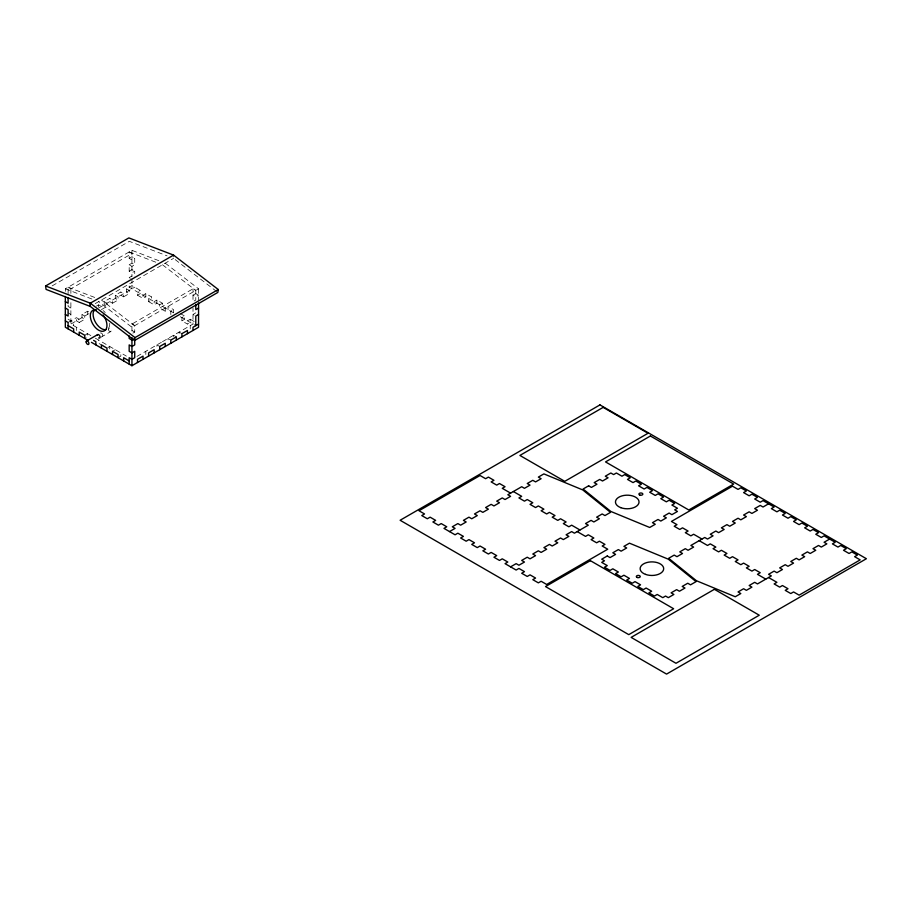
<?xml version="1.0" encoding="UTF-8"?>
<svg xmlns="http://www.w3.org/2000/svg" width="912" height="912" viewBox="0 0 912 912"><rect width="100%" height="100%" fill="white"/><g stroke="black" fill="none" stroke-linecap="round" stroke-linejoin="round"><path stroke-width="0.68" stroke-dasharray="4.56 3.42" d="M216.725 291.578L173.576 258.358L173.576 255.109M52.178 285.866L129.322 241.327L167.067 255.85M65.333 291.373L65.333 288.808L131.944 250.344L160.124 261.197M68.104 293.618L68.104 287.2L70.885 288.808L131.944 253.559L129.173 251.951L129.173 258.358L131.944 259.966L134.725 258.358L134.725 264.765L131.944 266.372L129.173 264.765L129.173 271.183L131.944 272.779L134.725 271.183L134.725 277.59M129.173 258.358L131.944 256.762L134.725 258.358M129.173 264.765L131.944 263.169L134.725 264.765M129.173 271.183L131.944 269.576L134.725 271.183M131.944 275.983L129.173 277.59L131.944 279.197M95.213 303.605L173.576 258.358M68.104 322.46L76.437 317.65L79.207 319.257L79.207 322.46L76.437 320.853L76.437 317.65M81.989 314.446L84.759 316.042L84.759 319.257L81.989 317.65L81.989 314.446L87.541 311.243L90.311 312.839L70.327 324.376M96.421 306.113L98.644 304.836L101.414 306.432L101.414 308.575M104.196 301.621L106.966 303.229L106.966 306.432L104.196 304.836L104.196 301.621L109.736 298.418L112.518 300.025L112.518 303.229L109.736 301.621L109.736 298.418M115.288 295.214L118.07 296.822L118.07 300.025L115.288 298.418L115.288 295.214L120.84 292.011L123.622 293.618L123.622 296.822L120.84 295.214L120.84 292.011M126.392 288.808L129.173 290.404L129.173 293.618L126.392 292.011L126.392 288.808L131.944 285.604L140.277 290.404L140.277 293.618L137.495 295.214L137.495 292.011L140.277 290.404M98.644 308.039L134.725 287.2M79.207 322.46L84.759 319.257M101.414 309.635L106.966 306.432M112.518 303.229L118.07 300.025M123.622 296.822L129.173 293.618M145.817 293.618L143.047 295.214L143.047 298.418L145.817 296.822L145.817 293.618L151.369 296.822L151.369 300.025L148.599 301.621L148.599 298.418L151.369 296.822M84.759 335.274L87.541 333.678L87.541 336.881L84.759 338.477M156.921 300.025L154.151 301.621L154.151 304.836L156.921 303.229L156.921 300.025L162.473 303.229L162.473 306.432M100.856 337.292L110.728 331.592M162.473 303.229L159.703 304.836L159.703 308.039L165.254 311.243L168.025 309.635L168.025 306.432L173.576 309.635L173.576 312.839L170.806 314.446L170.806 311.243L173.576 309.635M131.944 331.113L131.944 324.056L193.002 288.808L195.784 290.404L195.784 300.025L193.002 301.621L193.002 288.808M165.254 263.169L198.554 288.808L131.944 327.26L98.644 301.621M107.89 347.563L109.736 346.492L109.736 349.695M132.867 333.142L134.725 332.071L134.725 325.664L101.414 300.025M112.518 351.302L115.288 349.695M181.898 320.853L184.68 319.257L184.68 316.042L181.898 317.65L181.898 320.853L187.45 324.056L190.232 322.46L190.232 319.257L187.45 320.853L187.45 324.056M118.07 357.709L120.84 356.113L120.84 352.898M195.784 312.839L193.002 314.446L195.784 316.042M136.937 356.432L161.367 342.331M162.473 341.681L193.002 324.056L193.002 308.039M129.173 251.951L156.066 262.303M68.104 287.2L96.296 298.053M65.333 288.808L92.237 299.159M180.234 313.489L184.68 316.042M190.232 319.257L195.784 322.46M173.576 312.839L129.173 287.2L129.173 283.085M180.234 316.692L195.784 325.664M137.495 295.214L143.047 298.418M148.599 301.621L154.151 304.836M181.898 333.678L179.128 332.071L179.128 335.274M176.358 336.881L173.576 335.274L173.576 338.477M170.806 340.085L168.025 338.477L168.025 341.681M131.944 324.056L134.725 325.664M131.944 330.463L134.725 332.071M159.703 346.492L156.921 344.896L156.921 348.099M70.885 308.039L68.104 306.432L68.104 303.867M68.104 312.839L70.885 314.446M68.104 319.257L73.655 322.46L73.655 325.664M90.869 335.593L70.885 324.056L70.885 301.621M95.304 338.158L126.392 356.113M103.079 345.853L98.644 343.288L98.644 340.085M162.473 264.765L195.784 290.404M198.554 288.808L198.554 300.344M190.232 325.664L190.232 328.867M165.254 308.039L165.254 311.243M145.817 351.302L145.817 354.506M131.944 250.344L131.944 276.632M131.944 278.73L131.944 288.808M98.644 304.836L98.644 306.968M87.541 311.243L87.541 314.446M76.437 327.26L76.437 330.475M70.885 288.808L70.885 295.214M103.159 310.582A11.776 6.794 60 0 1 105.211 312.611M109.725 323.293A11.776 6.794 60 0 1 108.824 327.636M100.434 333.005A1.961 1.129 60 0 1 102.703 334.829A1.961 1.129 60 0 1 101.414 336.311M195.784 293.618L193.002 295.214L195.784 296.822L198.554 295.214L195.784 293.618M108.357 329.095A1.961 1.129 60 0 0 110.432 331.683A1.961 1.129 60 0 0 110.432 328.913A1.961 1.129 60 0 0 108.357 329.095"/><path stroke-width="1.37" d="M45.6 285.969L90.311 303.183L90.311 306.432L134.566 340.507L217.831 292.433L218.287 289.526L173.576 255.109L128.866 237.907L45.6 285.969L46.056 289.4L90.311 306.432L90.311 303.183L173.576 255.109M134.566 340.507L135.022 337.6L218.287 289.526M93.64 310.924L95.863 309.635M86.56 341.02L97.652 334.601M133.79 339.013L131.944 340.085L129.173 338.477L129.173 335.912M198.554 308.039L195.784 309.635L195.784 304.505M198.554 314.446L195.784 316.042L195.784 325.664M198.554 324.056L193.002 327.26L193.002 330.475M91.428 342.331L131.944 365.723L198.554 327.26L198.554 302.909M449.525 531.582L455.077 528.379L452.306 526.783L457.858 523.579L460.628 525.175L466.18 521.972L463.41 520.376L468.962 517.161L471.732 518.768L477.284 515.565L474.502 513.958L480.054 510.754L482.836 512.362L488.387 509.158L485.606 507.551L491.158 504.347L493.939 505.943L499.491 502.74L496.709 501.144L502.261 497.941L505.043 499.537L510.595 496.333L507.813 494.737L521.687 486.723L524.468 488.319L530.02 485.116L527.239 483.52L532.79 480.305L535.572 481.912L541.124 478.709L538.342 477.101L543.894 473.898L582.757 489.926L610.504 512.362L604.952 515.565L602.182 513.958L596.63 517.161L599.401 518.768L593.849 521.972L591.079 520.376L585.527 523.579L588.297 525.175L574.423 533.189L571.653 531.582L566.101 534.797L568.871 536.393L563.32 539.596L560.549 538L554.998 541.204L557.768 542.8L552.216 546.014L549.446 544.407L543.894 547.61L546.676 549.218L541.124 552.421L538.342 550.814L532.79 554.017L535.572 555.625L530.02 558.828L527.239 557.221L521.687 560.435L524.468 562.031L518.917 565.235L516.135 563.639L510.595 566.842M768.577 503.812L763.025 507.015L760.243 505.408L754.691 508.611L757.473 510.218L751.921 513.422L749.151 511.826L743.599 515.029L746.369 516.625L740.818 519.829L738.047 518.233L732.496 521.436L735.266 523.032L729.714 526.247L726.944 524.639L721.392 527.843L724.162 529.45L718.61 532.654L715.84 531.046L710.288 534.25L713.059 535.857L707.518 539.06L704.737 537.464L690.863 545.467L693.633 547.075L688.081 550.278L685.311 548.671L679.759 551.885L682.529 553.481L676.978 556.685L674.207 555.089L668.656 558.292L696.415 580.727L735.266 596.744L740.818 593.541L738.047 591.945L743.599 588.742L746.369 590.338L751.921 587.134L749.151 585.527L754.691 582.323L757.473 583.931L771.347 575.917L768.577 574.309L774.128 571.106L776.899 572.713L782.45 569.51L779.68 567.902L785.232 564.699L788.002 566.306L793.554 563.103L790.772 561.496L796.324 558.292L799.106 559.888L804.658 556.685L801.876 555.089L807.428 551.885L810.209 553.481L815.761 550.278L812.98 548.671L818.531 545.467L821.313 547.075L826.853 543.871L824.083 542.264L829.635 539.06M701.966 539.06L693.633 534.25L690.863 535.857L685.311 532.654L688.081 531.046L682.529 527.843L679.759 529.45L674.207 526.247L676.978 524.639L671.437 521.436L732.496 486.187L738.047 489.391L740.818 487.783L746.369 490.987L743.599 492.594L749.151 495.797L751.921 494.19L757.473 497.393L754.691 499.001L760.243 502.204L763.025 500.608L774.128 507.015L771.347 508.611L776.899 511.826L779.68 510.218L785.232 513.422L782.45 515.029L788.002 518.233L790.772 516.625L796.324 519.829L793.554 521.436L799.106 524.639L801.876 523.032L807.428 526.247L804.658 527.843L810.209 531.046L812.98 529.45L818.531 532.654L815.761 534.25L821.313 537.464L824.083 535.857L835.187 542.264L832.405 543.871L837.957 547.075L840.739 545.467L846.29 548.671L843.509 550.278L849.061 553.481L851.842 551.885L857.394 555.089L854.612 556.685L860.164 559.888L799.106 595.148L793.554 591.945L790.772 593.541L785.232 590.338L788.002 588.742L782.45 585.527L779.68 587.134L774.128 583.931L776.899 582.323L768.577 577.524M699.185 540.668L707.518 545.467L710.288 543.871L715.84 547.075L713.059 548.671L718.61 551.885L721.392 550.278L726.944 553.481L724.162 555.089L729.714 558.292L732.496 556.685L738.047 559.888L735.266 561.496L740.818 564.699L743.599 563.103L749.151 566.306L746.369 567.902L751.921 571.106L754.691 569.51L760.243 572.713L757.473 574.309L765.795 579.12M513.365 491.522L521.687 496.333L518.917 497.941L524.468 501.144L527.239 499.537L532.79 502.74L530.02 504.347L535.572 507.551L538.342 505.943L543.894 509.158L541.124 510.754L546.676 513.958L549.446 512.362L554.998 515.565L552.216 517.161L557.768 520.376L560.549 518.768L566.101 521.972L563.32 523.579L568.871 526.783L571.653 525.175L579.975 529.986M510.595 493.13L502.261 488.319L505.043 486.723L499.491 483.52L496.709 485.116L491.158 481.912L493.939 480.305L488.387 477.101L485.606 478.709L480.054 475.505L418.996 510.754L424.547 513.958L421.777 515.565L427.329 518.768L430.099 517.161L435.651 520.376L432.881 521.972L438.421 525.175L441.203 523.579L446.755 526.783L443.973 528.379L455.077 534.797L457.858 533.189L463.41 536.393L460.628 538L466.18 541.204L468.962 539.596L474.502 542.8L471.732 544.407L477.284 547.61L480.054 546.014L485.606 549.218L482.836 550.814L488.387 554.017L491.158 552.421L496.709 555.625L493.939 557.221L499.491 560.435L502.261 558.828L507.813 562.031L505.043 563.639L516.135 570.046L518.917 568.438L524.468 571.653L521.687 573.249L527.239 576.452L530.02 574.856L535.572 578.06L532.79 579.656L538.342 582.859L541.124 581.263L546.676 584.467L607.734 549.218L602.182 546.014L604.952 544.407L599.401 541.204L596.63 542.8L591.079 539.596L593.849 538L588.297 534.797L585.527 536.393L577.205 531.582M65.333 301.621L68.104 303.229L68.104 298.099M65.333 308.039L68.104 309.635L68.104 316.042L65.333 314.446M65.333 320.853L68.104 322.46L68.104 328.867M68.104 325.664L73.655 328.867L73.655 332.071M93.64 340.404L95.863 341.681L95.863 344.896M129.173 360.913L123.622 357.709L123.622 360.913M88.088 340.404L65.333 327.26L65.333 296.503M90.311 303.183L135.022 337.6M187.45 333.678L187.45 330.475L181.898 333.678L181.898 336.881M176.358 340.085L176.358 336.881L170.806 340.085L170.806 343.288M165.254 346.492L165.254 343.288L159.703 346.492L159.703 349.695M154.151 352.898L154.151 349.695L148.599 352.898L148.599 356.113M143.047 359.317L143.047 356.113L137.495 359.317L137.495 362.52M134.725 339.766L134.725 344.896L131.944 346.492L129.173 344.896L129.173 351.302L131.944 352.898L134.725 351.302L134.725 357.709L131.944 359.317L129.173 357.709L129.173 364.116M131.944 337.52L131.944 365.723M118.07 357.709L118.07 354.506L112.518 351.302L112.518 354.506M106.966 351.302L106.966 348.099L101.414 344.896L101.414 348.099M84.759 338.477L84.759 335.274L79.207 332.071L79.207 335.274M105.94 329.665A11.776 6.794 60 0 1 95.828 322.894A11.776 6.794 60 0 1 94.004 310.319M103.056 314.982A11.776 6.794 60 0 1 104.481 330.805A11.776 6.794 60 0 1 91.519 321.457A11.776 6.794 60 0 1 96.079 309.955M97.299 335.114A1.961 1.129 60 0 1 98.884 334.864A1.961 1.129 60 0 1 100.024 337.246A1.961 1.129 60 0 1 98.644 337.907M599.959 404.894L400.117 520.262L666.569 674.093L866.4 558.725L599.959 404.894M603.163 407.368L519.897 455.441L564.767 481.342L648.033 433.268L603.163 407.368M650.393 436.004L605.534 461.917L688.799 509.99L733.658 484.078L650.393 436.004M588.639 485.811L583.087 489.014L610.835 511.45L649.697 527.478L655.249 524.275L652.468 522.667L658.019 519.464L660.801 521.071L666.353 517.868L663.571 516.26L669.123 513.057L671.905 514.653L677.456 511.45L674.675 509.854L677.456 508.246L671.905 505.043L674.675 503.447L669.123 500.232L666.353 501.839L660.801 498.636L663.571 497.029L658.019 493.825L655.249 495.433L649.697 492.229L652.468 490.622L646.916 487.418L644.146 489.014L638.594 485.811L641.375 484.215L635.824 481.012L633.042 482.608L627.49 479.404L630.272 477.808L624.72 474.593L621.938 476.201L616.387 472.997L613.616 474.593L610.835 472.997L605.294 476.201L608.065 477.808L602.513 481.012L599.743 479.404L594.191 482.608L596.961 484.215L591.409 487.418L588.639 485.811M590.372 560.663L545.501 586.564L628.767 634.638L673.637 608.737L590.372 560.663M607.267 555.989L601.715 559.193L604.485 560.8L601.715 562.396L607.267 565.6L604.485 567.207L610.037 570.41L612.818 568.814L618.359 572.018L615.589 573.614L621.14 576.817L623.911 575.221L629.462 578.425L626.692 580.032L632.244 583.235L635.014 581.628L640.566 584.831L637.796 586.439L643.348 589.642L646.118 588.035L651.67 591.238L648.899 592.846L654.44 596.049L657.221 594.453L662.773 597.656L665.543 596.049L668.325 597.656L673.877 594.453L671.095 592.846L676.647 589.642L679.429 591.238L684.98 588.035L682.199 586.439L687.751 583.235L690.521 584.831L696.073 581.628L668.325 559.193L629.462 543.176L623.911 546.379L626.692 547.975L621.14 551.179L618.359 549.583L612.818 552.786L615.589 554.393L610.037 557.597L607.267 555.989M714.392 589.312L631.127 637.385L675.997 663.286L759.263 615.212L714.392 589.312M645.514 574.378A11.776 6.794 0 0 0 663.674 569.02A11.776 6.794 0 0 0 646.551 562.624A11.776 6.794 0 0 0 645.514 574.378M637.306 577.513A1.961 1.129 0 0 0 640.247 576.532A1.961 1.129 0 0 0 637.306 575.552A1.961 1.129 0 0 0 637.306 577.513M620.855 507.688A11.776 6.794 0 0 0 639.016 502.318A11.776 6.794 0 0 0 621.893 495.923A11.776 6.794 0 0 0 620.855 507.688M639.893 495.091A1.961 1.129 0 0 0 642.835 494.11A1.961 1.129 0 0 0 639.893 493.13A1.961 1.129 0 0 0 639.893 495.091M86.15 341.909A1.961 1.129 60 0 0 88.236 344.508A1.961 1.129 60 0 0 88.236 341.726A1.961 1.129 60 0 0 86.15 341.909"/></g></svg>
